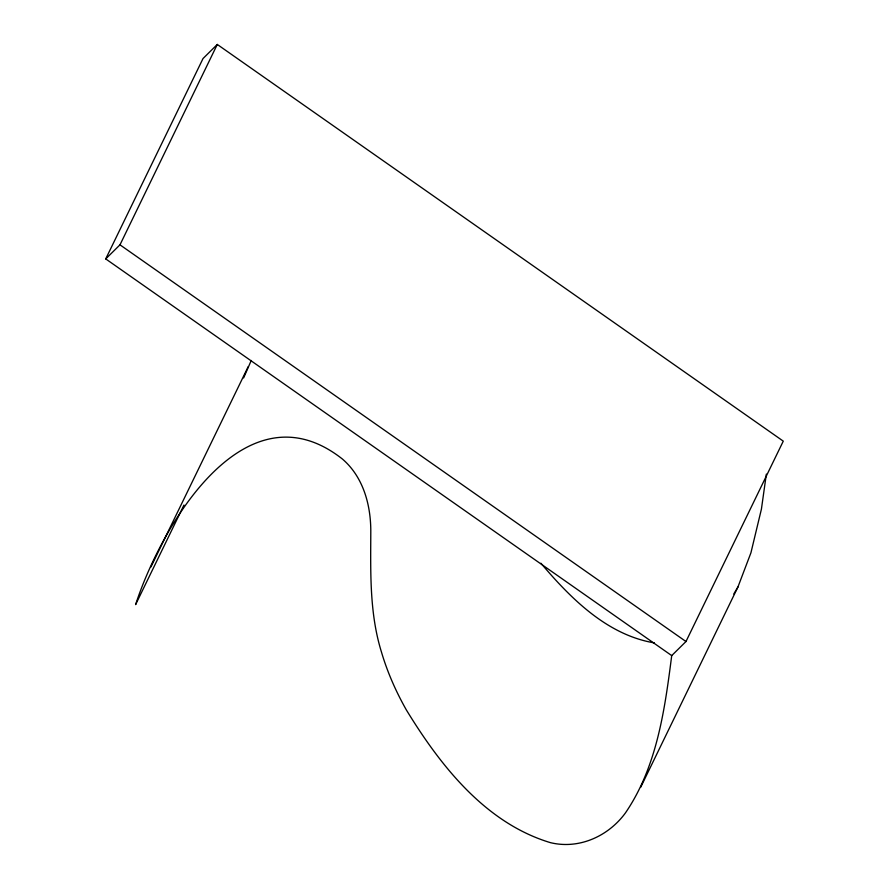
<?xml version="1.0" encoding="UTF-8"?>
<svg xmlns="http://www.w3.org/2000/svg" width="889" height="889" viewBox="0 0 889 889"><rect width="100%" height="100%" fill="white"/><g stroke="black" fill="none" stroke-linecap="round" stroke-linejoin="round"><path stroke-width="1.33" d="M671.717 655.604L105.724 258.91L203.025 58.541L217.283 44.45L783.276 441.144L685.975 641.525L671.717 655.604C664.761 709.778 656.982 766.763 625.445 812.913C608.409 836.26 579.006 849.628 550.347 842.628C485.327 823.014 440.411 765.651 406.329 709.9A346.899 233.907 25.9 0 1 381.448 652.015C369.446 613.332 370.635 572.583 370.791 532.589C371.035 505.641 363.545 477.137 342.376 459.002C244.608 382.037 160.776 526.91 135.606 604.62L183.956 505.063M766.351 474.093L761.417 509.13L750.927 552.814L737.914 587.04L640.625 787.41M243.619 377.925L251.254 360.478M105.724 258.91L119.982 244.831L217.283 44.45M150.908 567.015L248.198 366.646M733.781 593.985L737.914 587.04M654.382 642.891C607.109 635.002 570.727 598.397 540.923 563.237M119.982 244.831L685.975 641.525"/></g></svg>
